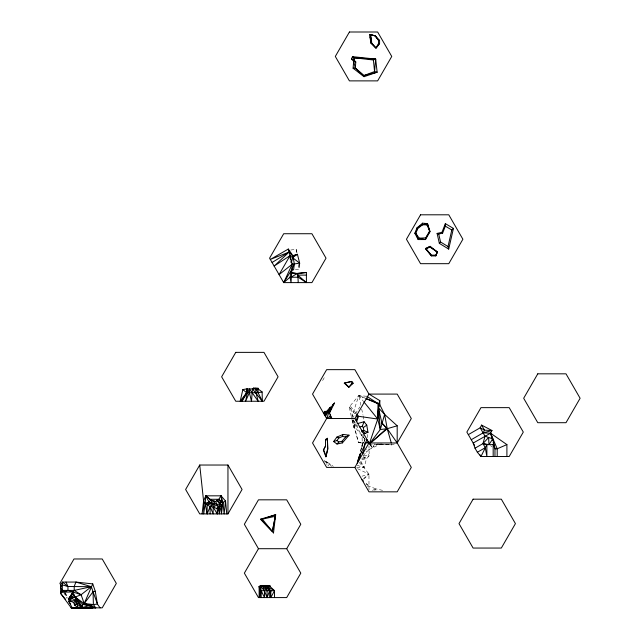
<?xml version="1.0" encoding="UTF-8"?>
<svg xmlns="http://www.w3.org/2000/svg" width="640" height="640" viewBox="0 0 640 640"><rect width="100%" height="100%" fill="white"/><g stroke="black" fill="none" stroke-linecap="round" stroke-linejoin="round"><path stroke-width="0.48" stroke-dasharray="3.2 2.4" d="M362.448 446.736L361.928 434.128M326.848 464.552L326.984 462.648L326.44 461.72L324.904 462.608M361.24 449.208L362.664 442.968L364.824 441.232M360.632 451.328L362.664 442.968L364.392 442.968M360.448 451.272L362.664 442.968M368.976 489.968L368.976 474.128L364.056 467.712L366.504 458.704L369.184 455.84L368.976 445.808M351.568 417.768L358.808 395.584L365.912 396.208M356.056 423.488L354.824 427.088L353.72 427.808L355.56 422.416M374.536 443.768L372.696 447.776L370.04 444.336M322.624 380.512L324.752 376.824M352.32 418.472L359.824 406.968M365.208 398.168L358.808 395.584L349.256 406.928L351.896 419.264M327.856 465.968L329.672 463.808L333.328 466.376M374.592 490.368L375.936 488.888L383.608 490.576M363.056 455.584L368.976 449.592L377.456 444.008M363.72 479.208L368.976 474.128L357.512 468.664M363.544 478.504L368.976 474.128L361.992 476.208M382.032 443.904L379.192 444.608L368.976 449.592L366.024 449.736M372.456 490.368L375.936 488.888L375.936 490.856M394.512 443.912L391.832 444.864L369.192 444.152M362.592 457.992L369.184 455.84L366.072 451.296M361.92 459.48L366.504 458.704L363.376 456.48M290.8 250.024L296.136 249.272L297.408 254.272M295.384 269.632L298.944 269.128M361.696 458.856L366.504 458.704M356.704 467.464L364.056 467.712L360.624 460.672M367.304 486.128L368.976 486.216L375.936 488.888M377.968 443.992L391.832 444.864L379.072 443.976M363.656 455.488L369.184 455.84M352.096 419.672L358.456 442.544L364.344 442.952M352.808 420.4L358.456 442.544L364.176 443.072M358.456 442.544L364.312 443.424M357.168 465.216L364.056 467.712L360.152 461.496M377.48 443.952L379.192 444.608M360.888 405.296L358.808 395.584L365.16 398.272M324.52 461.584L329.672 463.808L331.528 466.688M326.44 461.72L329.672 463.808M490.48 445.656L491.976 446.696M324.184 460.48L326.984 462.648M366.056 483.664L368.976 486.216L366.184 483.624M358.912 462.208L364.056 467.712M365.448 439.704L354.824 427.088L353.408 420.448M358.808 395.584L363.088 400.88M356 413.192L350.36 406.208L353.208 419.496M349.256 406.928L355.52 414.688M353.432 420.104L357.872 426.632M369.464 443.752L371.904 447.664L370.2 443.752M65.24 592.68L68.16 597.736M63.6 592.392L67.072 598.4M353.264 420.176L364.664 440.68M64.856 593.008L67.112 597.376M64.592 592.408L67.24 597.552M362.912 434.76L364.736 441.144M361.712 409.184L362.96 415.008M363.168 415.984L364.208 420.84M367.112 434.44L368.152 439.296M352.096 420.216L353.72 427.808M364.296 438.08L364.872 441.016M296.136 249.272L296.808 254M298.28 264.4L298.68 267.24M290.12 260.728L290.392 262.624"/><path stroke-width="0.96" d="M437.104 233.416L438.728 234.008L442.616 233.128L445.344 226.168L445.368 223.64L453.432 228.424L448.696 249.08L439.344 243.376L437.104 233.416L441.96 232.32L445.368 223.64M226.752 513.904L225.536 501.048L221.072 495.824L205.784 495.824L205.184 503.536L207.144 513.904L210.12 506.624L212.976 503.576L213.008 500.872L210.736 499.992L205.784 495.6M369.776 443.384L380.304 429.528L377.752 419.04L378.024 403.336L366.128 398.536M288.328 249.048L292.848 255.648L294.328 263.928L291.464 270.184L290.024 277.232L291.032 282.608L292.184 264.232L288.328 249.048L270.32 259.448L289.096 252.08L292.848 256.312L297.408 254.272L299.672 263.168L299.152 267.424M369.512 443.224L377.752 419.04L378.768 404.04L379.824 400.632L368.976 394.088L354.864 369.648L326.648 369.648L312.536 394.088L326.648 418.528L354.864 418.528L368.976 394.088L397.192 394.088L411.304 418.528L397.192 442.968L365.256 442.968L363.04 453.248L361.384 451.552M356.176 420.616L357.4 417.016L358.504 416.296L377.752 419.04L378.768 404.04L378.024 403.336M373.4 60L374.576 71.544L377.144 72.208L364.096 75.488L364.056 76.688L355.328 68.048L355.776 61.976L353.96 59.84L352.536 56.664L375.672 59.088L377.144 72.208L364.056 76.688L353.104 68.232L353.664 61.336L354.872 57.864L375.672 59.088L374.576 71.544L364.096 75.488L355.328 68.048L353.664 61.336L351.4 58.912L352.536 56.664L354.872 57.864L373.4 60L375.672 59.088M427.496 223.64L426.92 224.888L430.008 231.56L425.784 237.856L419.136 238.192L418.208 239.56L415.864 233.344L417.536 228.808L416.984 227.888L422.44 224.752L427.496 223.64L429.528 231.184L425.784 237.856L425.528 239.56L419.136 238.192L415.864 233.344L414.888 233.376L417.536 228.808L422.44 224.752L422.584 223.184L427.496 223.64L430.008 231.56L425.528 239.56L418.208 239.56L414.888 233.376L416.984 227.888L422.584 223.184M202.104 513.904L203.592 501.048L199.728 465.032L227.952 465.032L242.064 489.472L227.952 513.904L199.728 513.904L185.624 489.472L199.728 465.032M273.496 532.928L275.648 514.72L260.576 519.192L273.496 532.928L262.352 519.16L260.576 519.192L272.376 531.432L275.648 514.72L262.352 519.16L275.248 516.296L275.648 514.72M293.608 269.888L294.328 263.928L299.672 263.168L290.008 255.68L274.152 266.072L289.096 252.08L272.072 262.48M203.592 501.048L203.688 513.904L205.184 503.536L208.992 502.032L210.736 499.992L205.784 495.824L203.592 501.048L205.184 503.536L210.12 506.624L213.16 507.016L217.216 513.904L219.272 507.176L219.984 502.448L222.944 502.48L225.536 501.048L224.16 513.904L222.944 502.48L221.68 501.504L221.072 495.824L222.944 502.48L221.432 513.904L221.432 505.296L219.984 502.448L217.008 500.224L218.888 499.28L221.072 495.6M270.808 590.72L270.808 597.584L274.528 590.72L267.424 586.528L270.808 590.72L269.696 597.584L269.696 590.72L267.424 586.528L267.928 585.472L270.064 586.528L274.528 590.72L274.528 597.584M359.4 459.552L360.36 453.848M329.96 418.528L330.336 414.288M331.848 418.528L329.48 413.096L330.448 407.664M325.92 456.8L327.632 448.8L327.328 438.296L325.488 439.52L325.504 446.104L323.408 450.144L325.92 456.8L327.88 448.952L327.328 438.296M272.376 531.432L275.248 516.296M370.704 34.712L370.08 37.84L371.064 43.416L376.208 48.04L379.584 43.488L379.584 40.344L375.208 35.832L371.6 34.936L375.208 35.832L378.544 40.344L378.544 43.488L375.88 48.04L371.808 43.416L370.704 34.712L369.656 34.712L370.08 37.84L371.032 37.84L371.064 43.416L371.808 43.416L375.88 48.04L379.584 43.488L378.544 43.488M358.544 461.032L360.208 453.728M258.088 388.928L255.568 388.168L255.952 392.736L258.208 401.248L249.4 388.928L249.4 392.736L245.576 401.248L247.424 392.736L246.608 388.928L242.864 389.568L240.184 401.248L246.608 392.736L246.608 388.928L258.088 388.928L262.12 391.944L262.336 401.248L252.464 388.928L253.568 388.168L258.088 388.168L258.088 392.736L262.336 401.248M448.696 249.08L448.008 246.544L451.8 230L453.432 228.424M354.864 418.528L368.976 442.968L354.864 467.408L368.976 491.84L397.192 491.84L411.304 467.408L397.192 442.968L387.232 428.704L380.304 429.528L384.632 414.432L379.824 404.768L379.824 400.632M358.976 456.816L357.248 463.28L359.728 455.048M475.016 448.2L473.192 443.04L490.56 433.208L491.968 430.512L481.584 425.096L480.176 427.792L485.032 436.208L482.952 443.624L475.016 448.2L477.36 452.256L480.968 456.512L509.192 456.512L523.296 432.08L509.192 407.64L480.968 407.64L466.856 432.08L474.648 445.576M291.36 262.48L292.848 257.376L297.408 254.272L292.848 255.648M95.248 591.216L93.064 591.768L84.2 603.56L82.872 604.368L81.712 608L72.272 607.848L68.912 601.68L68.792 598.96L74.208 590.408L74.208 586.504L75.888 582.064L92.752 583.896L95.248 591.216L97.432 604.112L100.064 607.848M356.664 421.696L358.504 416.296L356.624 413.968M207.144 513.904L207.144 504.688L211.128 502.608L211.96 500.32M354.864 467.408L326.648 467.408L312.536 442.968L326.648 418.528L330.208 409.016L330.248 410.776M333.624 441.552L336.944 440.552L338.824 438.008L342.376 436.488L343.144 434.424L349.072 435.176L342.384 442.896L337 444.032L333.624 441.552L336.912 437.08L343.144 434.424M267.064 597.584L269.696 590.72L265.776 585.472L264.768 586.528L267.064 590.72L267.064 597.584L262.392 585.472L259.68 586.528L259.904 597.584L261.184 590.72L260.592 586.528L262.392 585.472M323.896 413.76L326.216 411.408L323.512 413.096L324.536 411.408L326.744 411.408L329.904 408.656L330.568 406.992L331.544 408.92M366.976 439.504L359.048 457.832M435.792 255.92L437.368 251.92L430.176 247.104L425.64 248.84L431.432 255.92L435.792 255.92L437.368 251.92M359.728 426.952L362.248 426.264L364.104 421.76L366.752 425.128L367.968 432.336L363.696 433.824M72.528 607.848L71.176 607.816L60.624 593.392L60.624 584.688L62.456 582.064L75.888 582.064L91.336 586.688L93.064 591.768L93.384 604.52L95.728 607.848L90.648 605.384L84.2 603.56L92.752 583.896M81.584 607.848L82.216 606.424L75.024 597.072L74.392 595.44L71.672 594.168L68.728 598.928L71.28 598.272L70.544 601.168L68.912 601.68L70.712 603.992M294.768 273.64L306.408 272.488L306.408 282.608L298.232 277.232L290.024 277.232L283.696 282.608L269.584 258.168L283.696 233.728L311.912 233.728L326.024 258.168L311.912 282.608L283.696 282.608L292.184 264.232L279.088 274.624L290.008 255.68L290.392 259.464M494.968 456.512L494.968 448.784L493.176 444.616L486.872 444.616L480.968 456.512L479.992 454.832M323.408 450.144L325.504 446.104M329.48 413.096L334.464 403.04L332.52 405.016M437.368 252.072L435.792 255.152L431.432 255.152L425.64 248.4L430.176 246.336L437.368 252.072L430.176 247.104L430.176 246.336L425.64 248.84M213.008 500.872L214.08 500.984L214.856 503.776L213.16 507.016L213.16 513.904L210.12 506.624L214.856 503.776L217.376 504.68L219.272 507.176L219.272 513.904L221.432 505.296L222.944 502.48M262.12 391.944L258.088 392.736L246.608 392.736L241.76 401.248L247.424 392.736L247.424 388.928L249.4 392.736L251.488 401.248L252.464 388.928L253.944 388.168M258.464 548.704L244.36 573.144L258.464 597.584L286.688 597.584L300.8 573.144L286.688 548.704L258.464 548.704L244.36 524.264L258.464 499.824L286.688 499.824L300.8 524.264L286.688 548.704M68.792 598.96L72.992 591.976L81.104 594.728L84.2 603.56L93.384 604.52L97.432 604.112L93.064 591.768M267.288 585.472L266.632 586.528L267.928 585.472M283.696 282.608L291.464 270.184L292.888 269.984M325.4 416.368L330.208 409.016L324.704 415.168L330.04 407.728M488.984 444.616L488.616 437.464L482.952 443.624L488.984 444.616L492.76 438.912L490.56 433.208L483.112 432.872L471.264 439.712M68.912 601.68L71.28 598.272L69.592 597.536L74.392 595.44M329.904 408.656L334.464 403.04M439.344 243.376L440.528 241.984L438.728 234.008M326.744 411.408L329.936 407.728M337 444.032L338.872 441.968L341.944 441.32L345.752 436.92L349.072 435.176M348.8 387.296L351.376 384.072L353.136 383.232L351.832 381.408L344.28 383.136L348.8 387.296L353.136 383.232M68.728 598.928L75.024 597.072L82.872 604.368L90.648 605.384L92.568 607.848L78.216 607.848L74.576 605.056L73.64 602.544L75.92 600.312L75.024 597.072L69.64 597.56M344.28 383.136L351.832 381.408M397.192 442.968L397.192 425.792L387.232 428.704L369.944 443.512L386.856 428.352L381.88 423L378.496 407.928L379.824 404.768L366.8 396.288M67.96 590.408L67.96 586.504L62.456 582.064L62.256 590.408L64.992 591.848L67.96 590.408L72.992 591.976L75.072 597.096L81.104 594.728L91.336 586.688L67.96 586.504L62.256 584.904L60.624 587.232L62.256 590.408L62.128 591.808L60.624 593.392L65.632 599.48M367.968 432.336L363.784 430.448L363.296 427.592L366.752 425.128M327.144 439.312L325.504 440.408L325.488 439.52M326.648 418.528L330.376 416.048L331.896 418.528M291.032 277.232L297.112 273.568L306.408 272.488M468.336 434.632L480.176 427.792L484.52 430.176L491.968 430.512L483.112 432.872L484.52 430.176L481.584 425.096M477.36 452.256L485.296 447.672L482.952 443.624L486.872 444.616L486.872 456.512L485.296 447.672M219.984 502.448L221.68 501.504L218.888 499.28L210.176 499.28M259.68 586.528L261.656 585.472L259.136 586.528L259.136 597.584L260.592 586.528L264.496 590.72L264.496 597.584L261.184 590.72L261.184 597.584M259.136 586.528L261.208 585.472L270.064 585.472L270.064 586.528L259.136 586.528L259.904 590.72L274.528 590.72M214.08 500.984L215.512 501.504L217.008 500.784L217.008 500.224M219.984 503.424L213.16 507.016L217.216 508.752L221.432 505.296L217.008 500.784M506.904 456.512L506.904 444.616L497.208 448.784L494.968 448.784L493.152 442.368M365.256 442.968L368.312 441.824M362.088 431.04L363.784 430.448M93.384 604.52C86.024 606.336 79.016 609.344 71.176 607.816L95.728 607.848M357.736 423.504L364.104 421.76M72.992 591.976L60.624 592.184L62.256 590.408L74.208 590.408L91.336 586.688M207.144 504.688L212.976 503.576L214.856 503.776M205.184 503.536L211.128 502.608L212.976 503.576M351.376 384.072L351.808 384.024M353.104 68.232L355.328 68.048M291.728 264.12L294.328 263.928M379.584 40.344L378.544 40.344L375.08 35.832M290.832 272.744L297.112 273.568L297.768 275.112L306.408 275.112M80.688 606.32L81.712 608L72.272 607.848L102.216 607.848L116.328 583.408L102.216 558.968L74 558.968L59.888 583.408L61.352 585.936M73.712 607.856L71.176 607.816L92.568 607.848L88.464 605.552L82.872 604.368M422.44 224.752L426.92 224.888M290.88 272.728L297.768 273.568L298.232 282.608M342.376 436.488L345.752 436.92M369.656 34.712L375.208 35.832M211.128 502.608L208.992 502.032L205.784 495.824M353.664 61.336L355.776 61.976M253.568 388.168L255.952 388.928L258.088 392.736M485.032 436.208L492.76 438.912L494.968 448.784M351.4 58.912L353.96 59.84M366.064 398.656L378.768 404.04M71.216 598.24L75.92 600.312L78.216 607.848M73.64 602.544L70.544 601.168L75.92 600.312L74.576 605.056L77.264 603.92L75.024 597.072L81.656 607.968L77.208 603.88M336.912 437.08L338.824 438.008M217.968 499.688L221.68 501.504M445.344 226.168L451.8 230M440.528 241.984L448.008 246.544M74.208 590.408L81.104 594.728M492.632 440.536L490.56 433.208L506.904 444.616M75.072 597.096L84.2 603.56M336.944 440.552L338.872 441.968M242.864 389.568L246.608 392.736M269.696 590.72L264.768 586.528L264.296 585.472L262.944 586.528L267.064 590.72M297.768 275.112L306.408 282.608M380.304 429.528L378.496 407.928L384.632 414.432L397.192 425.792M82.216 606.424L78.872 603.4L76.568 598.496M344.904 383.304L348.784 386.88M361.992 479.752L363.392 481.04M362.64 430.848L365.096 433.336M381.88 423L387.232 428.704L391.296 442.96M441.96 232.32L442.616 233.128M363.696 401.64L377.752 419.04M356.144 415.464L357.4 417.016M362.248 426.264L363.296 427.592M425.64 248.4L431.432 255.92L431.432 255.152M351.4 381.816L352.52 383.384M215.512 501.504L217.376 504.68L217.216 513.904M66 582.064L67.96 586.504M490.56 433.208L497.208 448.784L497.208 456.512M323.656 449.864L325.896 455.784M297.112 273.568L298.232 277.232M361.608 430.2L362.128 432.024M341.944 441.32L342.384 442.896M384.632 414.432L387.232 428.704M493.176 444.616L493.176 456.512M227.952 465.032L227.952 513.904M210.12 506.624L210.12 513.904M349.416 32L335.312 56.44L349.416 80.88L377.64 80.88L391.752 56.44L377.64 32L349.416 32M235.752 352.368L221.64 376.808L235.752 401.248L263.976 401.248L278.08 376.808L263.976 352.368L235.752 352.368M420.56 214.8L406.448 239.24L420.56 263.68L448.776 263.68L462.888 239.24L448.776 214.8L420.56 214.8M537.784 373.824L523.672 398.264L537.784 422.704L566 422.704L580.112 398.264L566 373.824L537.784 373.824M473.104 499.176L459 523.616L473.104 548.056L501.328 548.056L515.432 523.616L501.328 499.176L473.104 499.176"/></g></svg>
